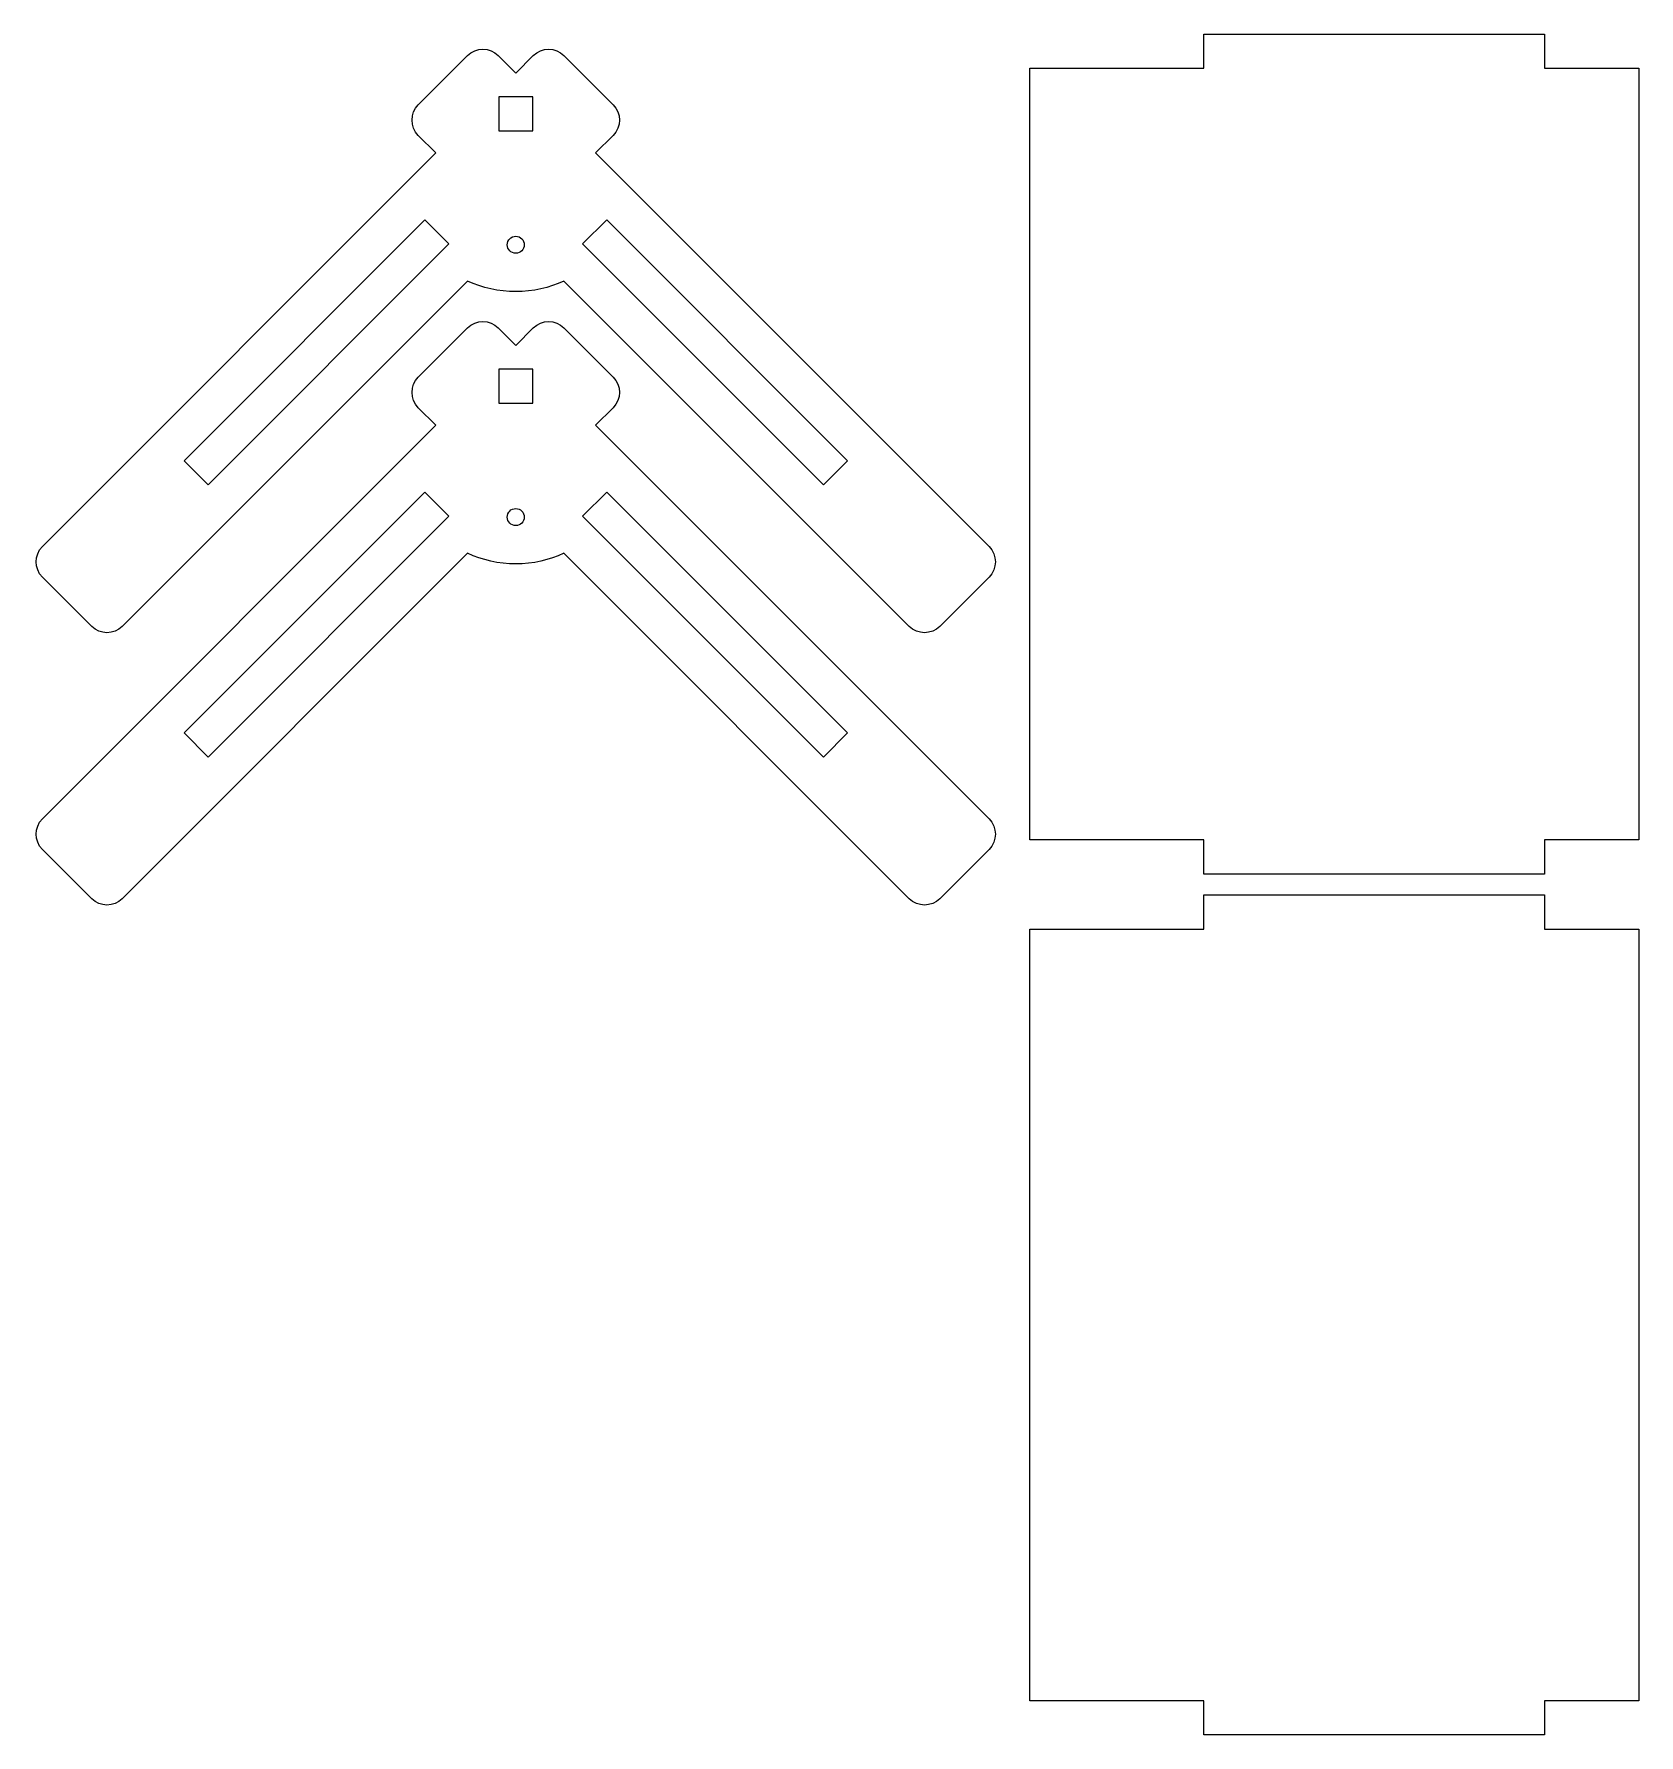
# Model space of a CAD drawing. Header units: centimetres. Extents: x -88 to 85, y -24 to 32.
# Drawn here: x 1.87 to 30.16, y -19.93 to 10.04 of the extents above; entities that cross this region are included whole.
import ezdxf

# ---------------------------------------------------------------- set-up
doc = ezdxf.new("R2010")
doc.units = ezdxf.units.CM
doc.header["$MEASUREMENT"] = 0
doc.layers.add('layer 1', color=7, linetype='Continuous')

msp = doc.modelspace()

# ---------------------------------------------------------------- linework, layer by layer
at = {"layer": 'layer 1', "color": 242, "lineweight": 9}
for points, knots in [([(22.48932, -4.75996), (22.48932, -4.75996), (28.48932, -4.75996), (28.48932, -4.75996), (28.48932, -4.75996), (28.48932, -4.75996), (28.48932, -4.15996), (28.48932, -4.15996), (28.48932, -4.15996), (28.48932, -4.15996), (30.15632, -4.15996), (30.15632, -4.15996), (30.15632, -4.15996), (30.15632, -4.15996), (30.15632, 9.44004), (30.15632, 9.44004), (30.15632, 9.44004), (30.15632, 9.44004), (28.48932, 9.44004), (28.48932, 9.44004), (28.48932, 9.44004), (28.48932, 9.44004), (28.48932, 10.04004), (28.48932, 10.04004), (28.48932, 10.04004), (28.48932, 10.04004), (22.48932, 10.04004), (22.48932, 10.04004), (22.48932, 10.04004), (22.48932, 10.04004), (22.48932, 9.44004), (22.48932, 9.44004), (22.48932, 9.44004), (22.48932, 9.44004), (19.42232, 9.44004), (19.42232, 9.44004), (19.42232, 9.44004), (19.42232, 9.44004), (19.42232, -4.15996), (19.42232, -4.15996), (19.42232, -4.15996), (19.42232, -4.15996), (22.48932, -4.15996), (22.48932, -4.15996), (22.48932, -4.15996), (22.48932, -4.15996), (22.48932, -4.75996), (22.48932, -4.75996)], [0, 0, 0, 0, 0.07692308, 0.07692308, 0.07692308, 0.07692308, 0.15384615, 0.15384615, 0.15384615, 0.15384615, 0.23076923, 0.23076923, 0.23076923, 0.23076923, 0.30769231, 0.30769231, 0.30769231, 0.30769231, 0.38461538, 0.38461538, 0.38461538, 0.38461538, 0.46153846, 0.46153846, 0.46153846, 0.46153846, 0.53846154, 0.53846154, 0.53846154, 0.53846154, 0.61538462, 0.61538462, 0.61538462, 0.61538462, 0.69230769, 0.69230769, 0.69230769, 0.69230769, 0.76923077, 0.76923077, 0.76923077, 0.76923077, 0.84615385, 0.84615385, 0.84615385, 0.84615385, 1, 1, 1, 1]), ([(18.70324, 1.0096), (18.70324, 1.0096), (11.76898, 7.94386), (11.76898, 7.94386), (11.76898, 7.94386), (11.76898, 7.94386), (12.07878, 8.25368), (12.07878, 8.25368), (12.07878, 8.25368), (12.22696, 8.40186), (12.22698, 8.64432), (12.07878, 8.7925), (12.07878, 8.7925), (12.07878, 8.7925), (11.2107, 9.66058), (11.2107, 9.66058), (11.2107, 9.66058), (11.06252, 9.80876), (10.82006, 9.80876), (10.67188, 9.66058), (10.67188, 9.66058), (10.67188, 9.66058), (10.36206, 9.35078), (10.36206, 9.35078), (10.36206, 9.35078), (10.36206, 9.35078), (10.05226, 9.66058), (10.05226, 9.66058), (10.05226, 9.66058), (9.90408, 9.80876), (9.66162, 9.80876), (9.51344, 9.66058), (9.51344, 9.66058), (9.51344, 9.66058), (8.64536, 8.7925), (8.64536, 8.7925), (8.64536, 8.7925), (8.49716, 8.64432), (8.49718, 8.40186), (8.64536, 8.25368), (8.64536, 8.25368), (8.64536, 8.25368), (8.95516, 7.94386), (8.95516, 7.94386), (8.95516, 7.94386), (8.95516, 7.94386), (2.0209, 1.0096), (2.0209, 1.0096), (2.0209, 1.0096), (1.87272, 0.86142), (1.87272, 0.61896), (2.0209, 0.47078), (2.0209, 0.47078), (2.0209, 0.47078), (2.88898, -0.3973), (2.88898, -0.3973), (2.88898, -0.3973), (3.03718, -0.54548), (3.27962, -0.54548), (3.4278, -0.39732), (3.4278, -0.39732), (3.4278, -0.39732), (9.51352, 5.68842), (9.51352, 5.68842), (9.51352, 5.68842), (9.77148, 5.56864), (10.05894, 5.50174), (10.36208, 5.50174), (10.36208, 5.50174), (10.6652, 5.50174), (10.95266, 5.56864), (11.2106, 5.68842), (11.2106, 5.68842), (11.2106, 5.68842), (17.29634, -0.39732), (17.29634, -0.39732), (17.29634, -0.39732), (17.44452, -0.54548), (17.68696, -0.54548), (17.83516, -0.3973), (17.83516, -0.3973), (17.83516, -0.3973), (18.70324, 0.47078), (18.70324, 0.47078), (18.70324, 0.47078), (18.85142, 0.61896), (18.85142, 0.86142), (18.70324, 1.0096)], [0, 0, 0, 0, 0.04347826, 0.04347826, 0.04347826, 0.04347826, 0.08695652, 0.08695652, 0.08695652, 0.08695652, 0.13043478, 0.13043478, 0.13043478, 0.13043478, 0.17391304, 0.17391304, 0.17391304, 0.17391304, 0.2173913, 0.2173913, 0.2173913, 0.2173913, 0.26086957, 0.26086957, 0.26086957, 0.26086957, 0.30434783, 0.30434783, 0.30434783, 0.30434783, 0.34782609, 0.34782609, 0.34782609, 0.34782609, 0.39130435, 0.39130435, 0.39130435, 0.39130435, 0.43478261, 0.43478261, 0.43478261, 0.43478261, 0.47826087, 0.47826087, 0.47826087, 0.47826087, 0.52173913, 0.52173913, 0.52173913, 0.52173913, 0.56521739, 0.56521739, 0.56521739, 0.56521739, 0.60869565, 0.60869565, 0.60869565, 0.60869565, 0.65217391, 0.65217391, 0.65217391, 0.65217391, 0.69565217, 0.69565217, 0.69565217, 0.69565217, 0.73913043, 0.73913043, 0.73913043, 0.73913043, 0.7826087, 0.7826087, 0.7826087, 0.7826087, 0.82608696, 0.82608696, 0.82608696, 0.82608696, 0.86956522, 0.86956522, 0.86956522, 0.86956522, 0.91304348, 0.91304348, 0.91304348, 0.91304348, 1, 1, 1, 1]), ([(10.06208, 8.93538), (10.06208, 8.93538), (10.66208, 8.93538), (10.66208, 8.93538), (10.66208, 8.93538), (10.66208, 8.93538), (10.66208, 8.33538), (10.66208, 8.33538), (10.66208, 8.33538), (10.66208, 8.33538), (10.06208, 8.33538), (10.06208, 8.33538), (10.06208, 8.33538), (10.06208, 8.33538), (10.06208, 8.93538), (10.06208, 8.93538)], [0, 0, 0, 0, 0.2, 0.2, 0.2, 0.2, 0.4, 0.4, 0.4, 0.4, 0.6, 0.6, 0.6, 0.6, 1, 1, 1, 1]), ([(4.94068, 2.09818), (4.94068, 2.09818), (9.18332, 6.34082), (9.18332, 6.34082), (9.18332, 6.34082), (9.18332, 6.34082), (8.75906, 6.76508), (8.75906, 6.76508), (8.75906, 6.76508), (8.75906, 6.76508), (4.51642, 2.52244), (4.51642, 2.52244), (4.51642, 2.52244), (4.51642, 2.52244), (4.94068, 2.09818), (4.94068, 2.09818)], [0, 0, 0, 0, 0.2, 0.2, 0.2, 0.2, 0.4, 0.4, 0.4, 0.4, 0.6, 0.6, 0.6, 0.6, 1, 1, 1, 1]), ([(11.54084, 6.34082), (11.54084, 6.34082), (15.78348, 2.09818), (15.78348, 2.09818), (15.78348, 2.09818), (15.78348, 2.09818), (16.20774, 2.52244), (16.20774, 2.52244), (16.20774, 2.52244), (16.20774, 2.52244), (11.9651, 6.76508), (11.9651, 6.76508), (11.9651, 6.76508), (11.9651, 6.76508), (11.54084, 6.34082), (11.54084, 6.34082)], [0, 0, 0, 0, 0.2, 0.2, 0.2, 0.2, 0.4, 0.4, 0.4, 0.4, 0.6, 0.6, 0.6, 0.6, 1, 1, 1, 1]), ([(10.36206, 6.17712), (10.44492, 6.17712), (10.51206, 6.24428), (10.51206, 6.32712), (10.51206, 6.32712), (10.51206, 6.40998), (10.44492, 6.47712), (10.36206, 6.47712), (10.36206, 6.47712), (10.27922, 6.47712), (10.21206, 6.40998), (10.21206, 6.32712), (10.21206, 6.32712), (10.21206, 6.24428), (10.27922, 6.17712), (10.36206, 6.17712)], [0, 0, 0, 0, 0.2, 0.2, 0.2, 0.2, 0.4, 0.4, 0.4, 0.4, 0.6, 0.6, 0.6, 0.6, 1, 1, 1, 1]), ([(18.70324, -3.78818), (18.70324, -3.78818), (11.76898, 3.14608), (11.76898, 3.14608), (11.76898, 3.14608), (11.76898, 3.14608), (12.07878, 3.4559), (12.07878, 3.4559), (12.07878, 3.4559), (12.22696, 3.60408), (12.22698, 3.84654), (12.07878, 3.99472), (12.07878, 3.99472), (12.07878, 3.99472), (11.2107, 4.8628), (11.2107, 4.8628), (11.2107, 4.8628), (11.06252, 5.01098), (10.82006, 5.01098), (10.67188, 4.8628), (10.67188, 4.8628), (10.67188, 4.8628), (10.36206, 4.553), (10.36206, 4.553), (10.36206, 4.553), (10.36206, 4.553), (10.05226, 4.8628), (10.05226, 4.8628), (10.05226, 4.8628), (9.90408, 5.01098), (9.66162, 5.01098), (9.51344, 4.8628), (9.51344, 4.8628), (9.51344, 4.8628), (8.64536, 3.99472), (8.64536, 3.99472), (8.64536, 3.99472), (8.49716, 3.84654), (8.49718, 3.60408), (8.64536, 3.4559), (8.64536, 3.4559), (8.64536, 3.4559), (8.95516, 3.14608), (8.95516, 3.14608), (8.95516, 3.14608), (8.95516, 3.14608), (2.0209, -3.78818), (2.0209, -3.78818), (2.0209, -3.78818), (1.87272, -3.93636), (1.87272, -4.17882), (2.0209, -4.327), (2.0209, -4.327), (2.0209, -4.327), (2.88898, -5.19508), (2.88898, -5.19508), (2.88898, -5.19508), (3.03718, -5.34326), (3.27962, -5.34326), (3.4278, -5.1951), (3.4278, -5.1951), (3.4278, -5.1951), (9.51352, 0.89064), (9.51352, 0.89064), (9.51352, 0.89064), (9.77148, 0.77086), (10.05894, 0.70396), (10.36208, 0.70396), (10.36208, 0.70396), (10.6652, 0.70396), (10.95266, 0.77086), (11.2106, 0.89064), (11.2106, 0.89064), (11.2106, 0.89064), (17.29634, -5.1951), (17.29634, -5.1951), (17.29634, -5.1951), (17.44452, -5.34326), (17.68696, -5.34326), (17.83516, -5.19508), (17.83516, -5.19508), (17.83516, -5.19508), (18.70324, -4.327), (18.70324, -4.327), (18.70324, -4.327), (18.85142, -4.17882), (18.85142, -3.93636), (18.70324, -3.78818)], [0, 0, 0, 0, 0.04347826, 0.04347826, 0.04347826, 0.04347826, 0.08695652, 0.08695652, 0.08695652, 0.08695652, 0.13043478, 0.13043478, 0.13043478, 0.13043478, 0.17391304, 0.17391304, 0.17391304, 0.17391304, 0.2173913, 0.2173913, 0.2173913, 0.2173913, 0.26086957, 0.26086957, 0.26086957, 0.26086957, 0.30434783, 0.30434783, 0.30434783, 0.30434783, 0.34782609, 0.34782609, 0.34782609, 0.34782609, 0.39130435, 0.39130435, 0.39130435, 0.39130435, 0.43478261, 0.43478261, 0.43478261, 0.43478261, 0.47826087, 0.47826087, 0.47826087, 0.47826087, 0.52173913, 0.52173913, 0.52173913, 0.52173913, 0.56521739, 0.56521739, 0.56521739, 0.56521739, 0.60869565, 0.60869565, 0.60869565, 0.60869565, 0.65217391, 0.65217391, 0.65217391, 0.65217391, 0.69565217, 0.69565217, 0.69565217, 0.69565217, 0.73913043, 0.73913043, 0.73913043, 0.73913043, 0.7826087, 0.7826087, 0.7826087, 0.7826087, 0.82608696, 0.82608696, 0.82608696, 0.82608696, 0.86956522, 0.86956522, 0.86956522, 0.86956522, 0.91304348, 0.91304348, 0.91304348, 0.91304348, 1, 1, 1, 1]), ([(10.06208, 4.1376), (10.06208, 4.1376), (10.66208, 4.1376), (10.66208, 4.1376), (10.66208, 4.1376), (10.66208, 4.1376), (10.66208, 3.5376), (10.66208, 3.5376), (10.66208, 3.5376), (10.66208, 3.5376), (10.06208, 3.5376), (10.06208, 3.5376), (10.06208, 3.5376), (10.06208, 3.5376), (10.06208, 4.1376), (10.06208, 4.1376)], [0, 0, 0, 0, 0.2, 0.2, 0.2, 0.2, 0.4, 0.4, 0.4, 0.4, 0.6, 0.6, 0.6, 0.6, 1, 1, 1, 1]), ([(4.94068, -2.6996), (4.94068, -2.6996), (9.18332, 1.54304), (9.18332, 1.54304), (9.18332, 1.54304), (9.18332, 1.54304), (8.75906, 1.9673), (8.75906, 1.9673), (8.75906, 1.9673), (8.75906, 1.9673), (4.51642, -2.27534), (4.51642, -2.27534), (4.51642, -2.27534), (4.51642, -2.27534), (4.94068, -2.6996), (4.94068, -2.6996)], [0, 0, 0, 0, 0.2, 0.2, 0.2, 0.2, 0.4, 0.4, 0.4, 0.4, 0.6, 0.6, 0.6, 0.6, 1, 1, 1, 1]), ([(11.54084, 1.54304), (11.54084, 1.54304), (15.78348, -2.6996), (15.78348, -2.6996), (15.78348, -2.6996), (15.78348, -2.6996), (16.20774, -2.27534), (16.20774, -2.27534), (16.20774, -2.27534), (16.20774, -2.27534), (11.9651, 1.9673), (11.9651, 1.9673), (11.9651, 1.9673), (11.9651, 1.9673), (11.54084, 1.54304), (11.54084, 1.54304)], [0, 0, 0, 0, 0.2, 0.2, 0.2, 0.2, 0.4, 0.4, 0.4, 0.4, 0.6, 0.6, 0.6, 0.6, 1, 1, 1, 1]), ([(10.36206, 1.37934), (10.44492, 1.37934), (10.51206, 1.4465), (10.51206, 1.52934), (10.51206, 1.52934), (10.51206, 1.6122), (10.44492, 1.67934), (10.36206, 1.67934), (10.36206, 1.67934), (10.27922, 1.67934), (10.21206, 1.6122), (10.21206, 1.52934), (10.21206, 1.52934), (10.21206, 1.4465), (10.27922, 1.37934), (10.36206, 1.37934)], [0, 0, 0, 0, 0.2, 0.2, 0.2, 0.2, 0.4, 0.4, 0.4, 0.4, 0.6, 0.6, 0.6, 0.6, 1, 1, 1, 1]), ([(22.48932, -19.92942), (22.48932, -19.92942), (28.48932, -19.92942), (28.48932, -19.92942), (28.48932, -19.92942), (28.48932, -19.92942), (28.48932, -19.32942), (28.48932, -19.32942), (28.48932, -19.32942), (28.48932, -19.32942), (30.15632, -19.32942), (30.15632, -19.32942), (30.15632, -19.32942), (30.15632, -19.32942), (30.15632, -5.72942), (30.15632, -5.72942), (30.15632, -5.72942), (30.15632, -5.72942), (28.48932, -5.72942), (28.48932, -5.72942), (28.48932, -5.72942), (28.48932, -5.72942), (28.48932, -5.12942), (28.48932, -5.12942), (28.48932, -5.12942), (28.48932, -5.12942), (22.48932, -5.12942), (22.48932, -5.12942), (22.48932, -5.12942), (22.48932, -5.12942), (22.48932, -5.72942), (22.48932, -5.72942), (22.48932, -5.72942), (22.48932, -5.72942), (19.42232, -5.72942), (19.42232, -5.72942), (19.42232, -5.72942), (19.42232, -5.72942), (19.42232, -19.32942), (19.42232, -19.32942), (19.42232, -19.32942), (19.42232, -19.32942), (22.48932, -19.32942), (22.48932, -19.32942), (22.48932, -19.32942), (22.48932, -19.32942), (22.48932, -19.92942), (22.48932, -19.92942)], [0, 0, 0, 0, 0.07692308, 0.07692308, 0.07692308, 0.07692308, 0.15384615, 0.15384615, 0.15384615, 0.15384615, 0.23076923, 0.23076923, 0.23076923, 0.23076923, 0.30769231, 0.30769231, 0.30769231, 0.30769231, 0.38461538, 0.38461538, 0.38461538, 0.38461538, 0.46153846, 0.46153846, 0.46153846, 0.46153846, 0.53846154, 0.53846154, 0.53846154, 0.53846154, 0.61538462, 0.61538462, 0.61538462, 0.61538462, 0.69230769, 0.69230769, 0.69230769, 0.69230769, 0.76923077, 0.76923077, 0.76923077, 0.76923077, 0.84615385, 0.84615385, 0.84615385, 0.84615385, 1, 1, 1, 1])]:
    msp.add_open_spline(points, degree=3, knots=knots, dxfattribs=at)

doc.saveas('drawing.dxf')
